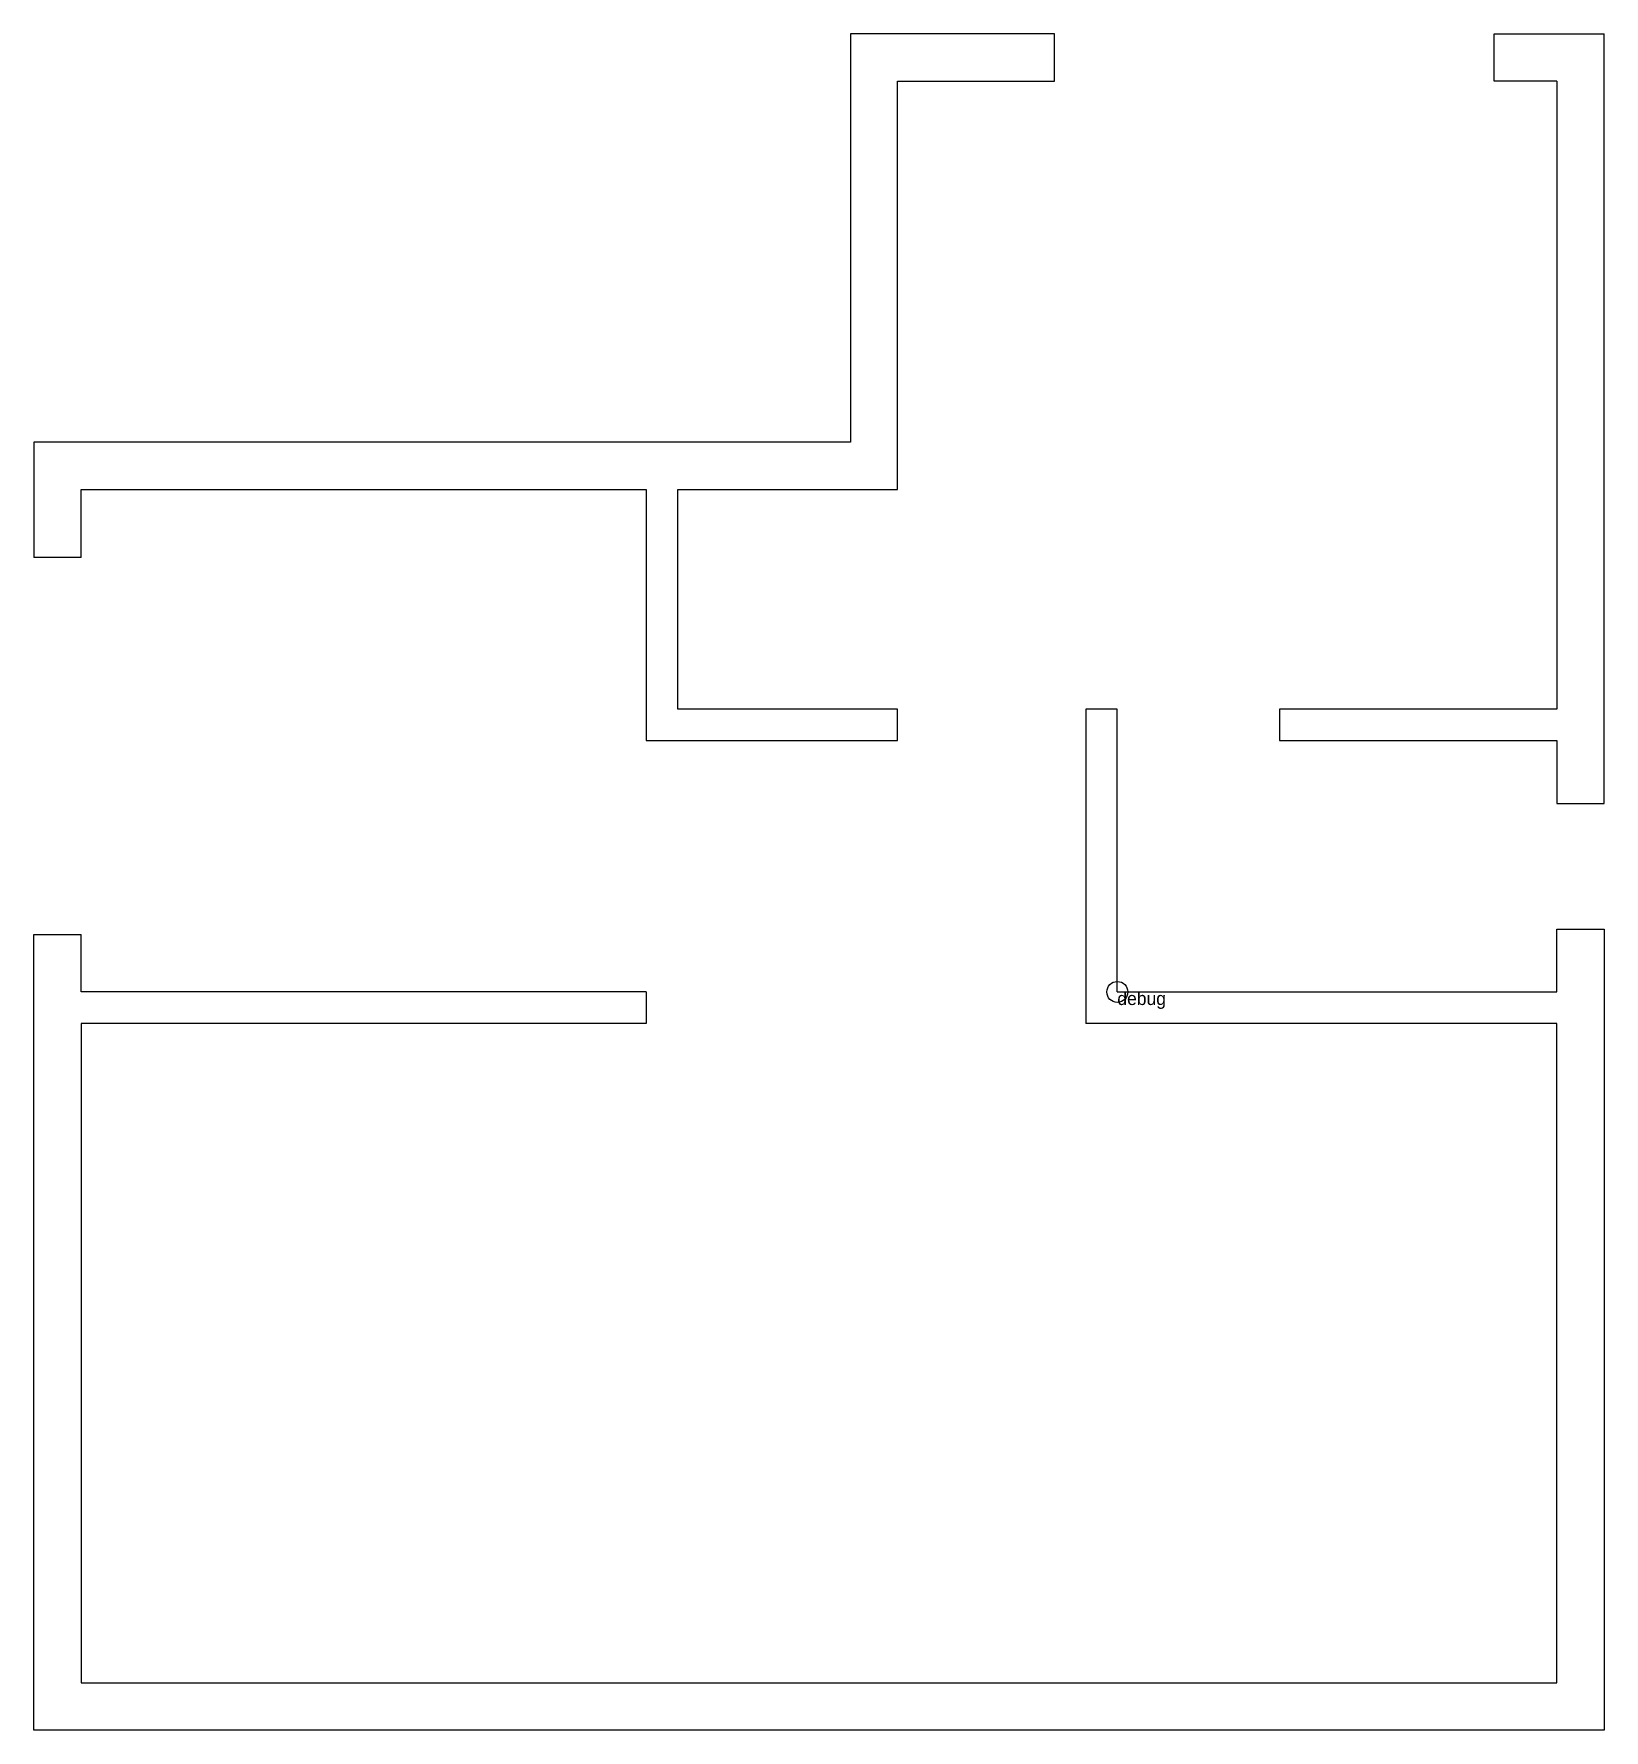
# Model space of a CAD drawing. Header units: metres. Extents: x 355 to 655, y 475 to 799.
import ezdxf

# ---------------------------------------------------------------- set-up
doc = ezdxf.new("R2010")
doc.units = ezdxf.units.M
doc.layers.add('WALL', color=7, linetype='Continuous')

msp = doc.modelspace()

# ---------------------------------------------------------------- linework, layer by layer
at = {"layer": 'debug', "color": 2}
msp.add_circle((562, 616), 2, dxfattribs=at)
at = {"layer": 'WALL'}
for p, q in [((550, 799), (511, 799)), ((511, 799), (511, 721)), ((550, 790), (550, 799)), ((634, 790), (634, 799)), ((634, 799), (655, 799)), ((655, 652), (655, 799)), ((520, 712), (520, 790)), ((520, 790), (550, 790)), ((646, 790), (634, 790)), ((646, 790), (646, 670)), ((511, 721), (355, 721)), ((355, 721), (355, 699)), ((364, 699), (364, 712)), ((364, 712), (472, 712)), ((472, 712), (472, 664)), ((478, 670), (478, 712)), ((478, 712), (520, 712)), ((364, 699), (355, 699)), ((520, 670), (478, 670)), ((520, 664), (520, 670)), ((562, 670), (556, 670)), ((556, 670), (556, 610)), ((562, 616), (562, 670)), ((646, 670), (593, 670)), ((593, 670), (593, 664)), ((472, 664), (520, 664)), ((593, 664), (646, 664)), ((646, 664), (646, 652)), ((646, 652), (655, 652)), ((355, 475), (355, 627)), ((355, 627), (364, 627)), ((364, 616), (364, 627)), ((646, 616), (646, 628)), ((646, 628), (655, 628)), ((655, 628), (655, 475)), ((472, 616), (364, 616)), ((472, 616), (472, 610)), ((562, 616), (562, 616)), ((562, 616), (646, 616)), ((472, 610), (364, 610)), ((364, 610), (364, 484)), ((646, 610), (556, 610)), ((646, 484), (646, 610)), ((364, 484), (646, 484)), ((655, 475), (355, 475))]:
    msp.add_line(p, q, dxfattribs=at)

# ---------------------------------------------------------------- texts
at = {"layer": 'debug', "insert": (562, 616), "char_height": 2.5, "attachment_point": 1}
msp.add_mtext('debug', dxfattribs=at)

doc.saveas('drawing.dxf')
